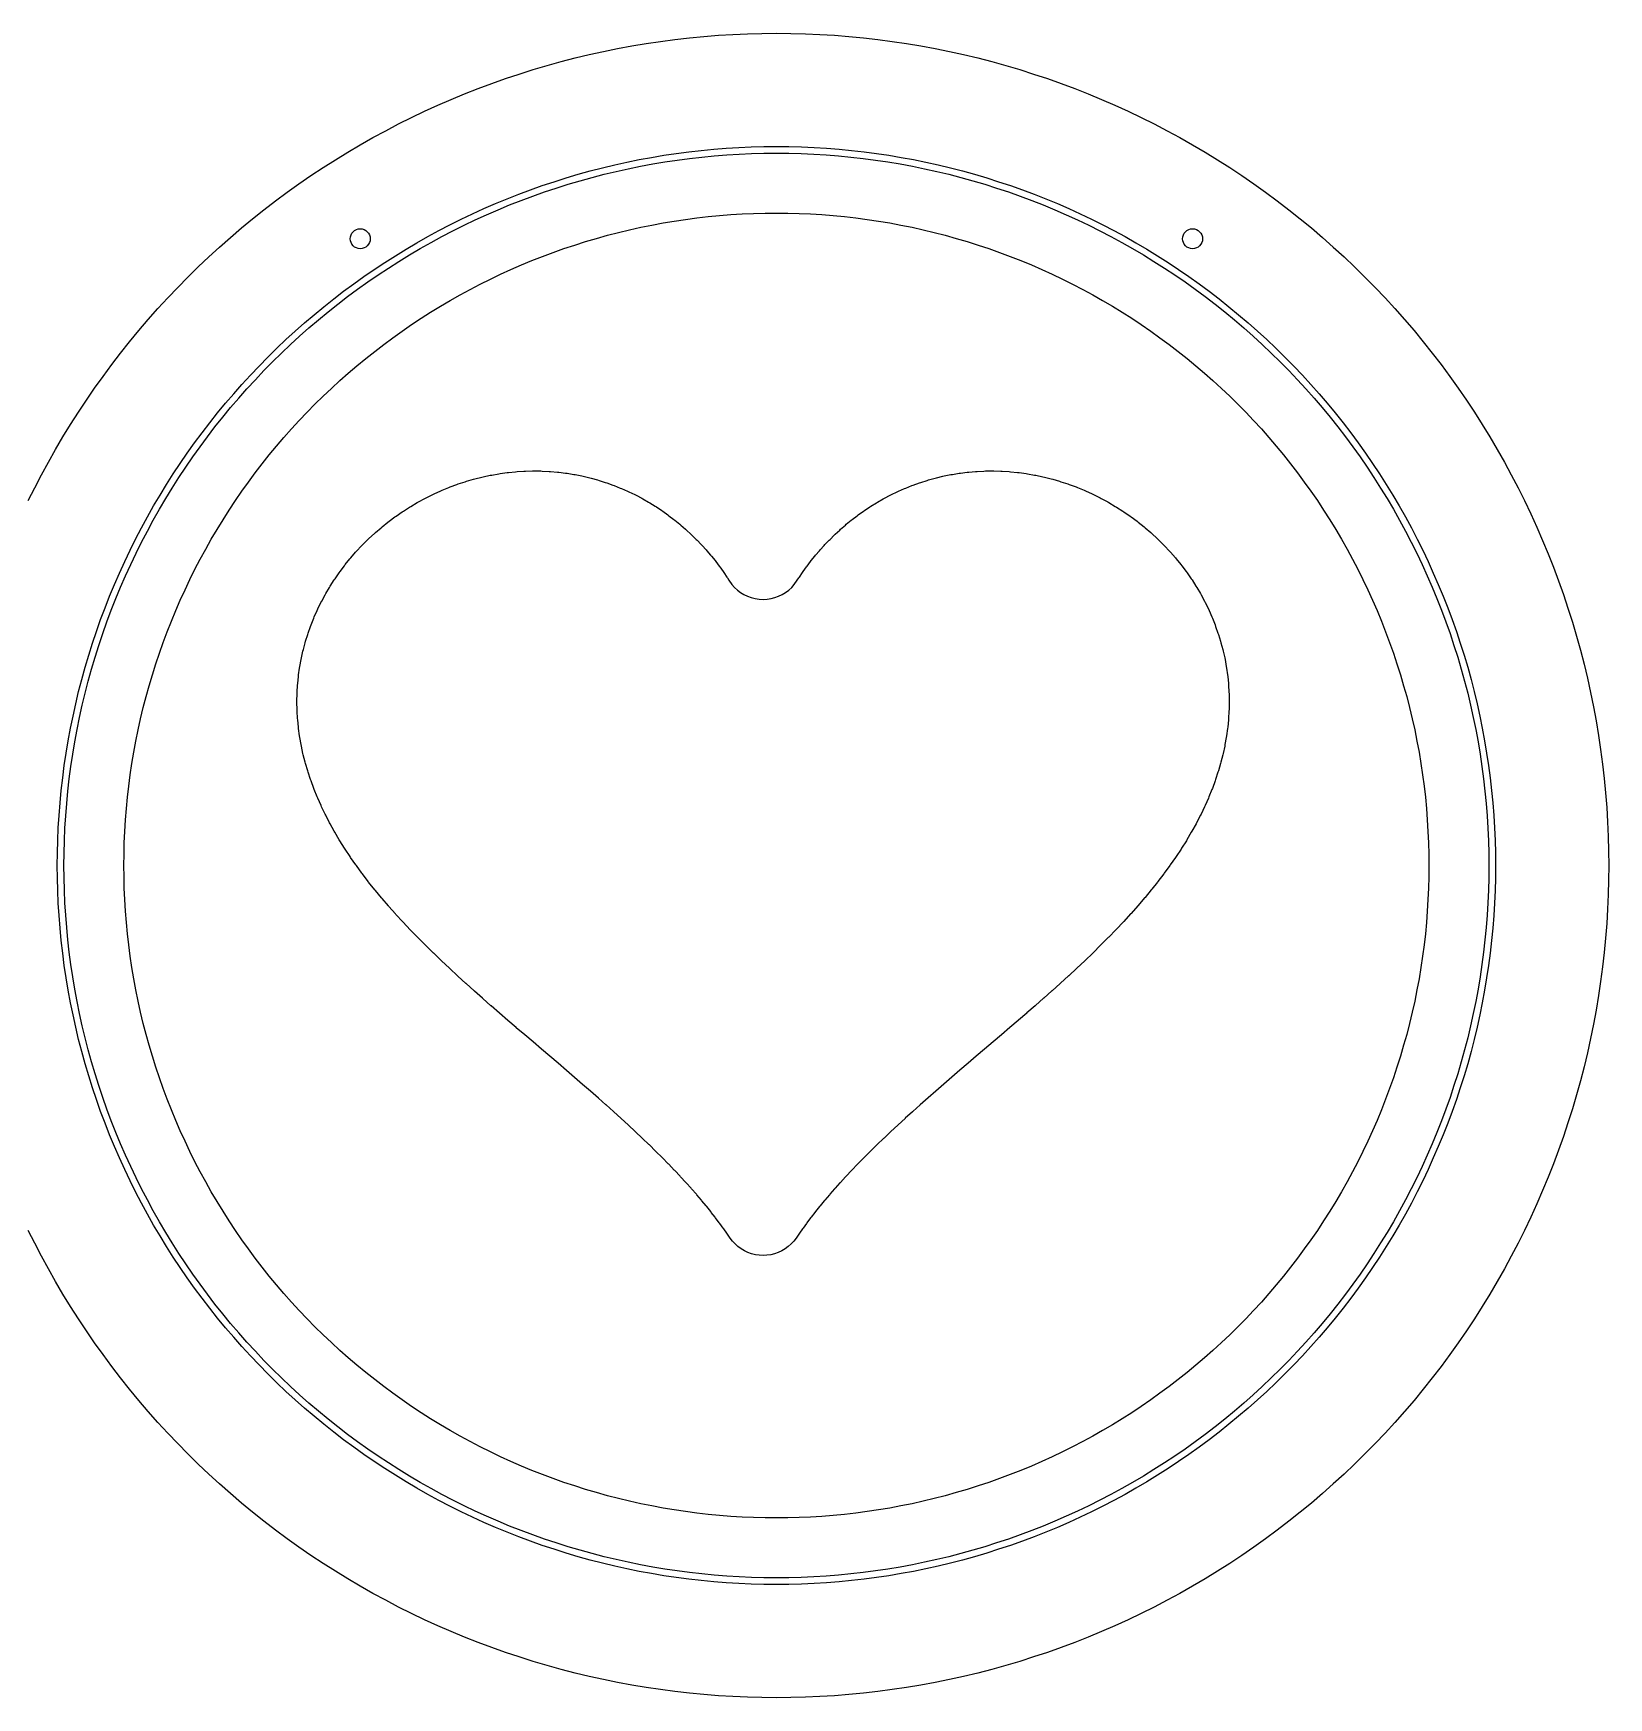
# Model space of a CAD drawing. Header units: metres. Extents: x 10 to 1210, y 10 to 2773.
# Drawn here: x 931.4 to 1168, y 2092 to 2342 of the extents above; entities that cross this region are included whole.
import ezdxf

# ---------------------------------------------------------------- set-up
doc = ezdxf.new("R2010")
doc.units = ezdxf.units.M
for name, color, linetype in [('ACIKLIK', 5, 'Continuous'), ('ASKI_DELIK', 6, 'Continuous'), ('CAM_SABLON', 4, 'Continuous'), ('DIS_KENAR_V91_Z3', 1, 'Continuous'), ('LAMBA_T4_Z4', 3, 'Continuous')]:
    doc.layers.add(name, color=color, linetype=linetype)

msp = doc.modelspace()

# ---------------------------------------------------------------- linework, layer by layer
at = {"layer": 'ACIKLIK'}
msp.add_lwpolyline([(1141, 2217), (1140.98, 2215.29), (1140.94, 2213.58), (1140.86, 2211.87), (1140.76, 2210.16), (1140.63, 2208.46), (1140.46, 2206.76), (1140.27, 2205.06), (1140.05, 2203.36), (1139.79, 2201.67), (1139.51, 2199.98), (1139.2, 2198.3), (1138.86, 2196.62), (1138.49, 2194.96), (1138.09, 2193.29), (1137.66, 2191.64), (1137.2, 2189.99), (1136.72, 2188.35), (1136.2, 2186.72), (1135.66, 2185.09), (1135.09, 2183.48), (1134.49, 2181.88), (1133.86, 2180.29), (1133.21, 2178.71), (1132.53, 2177.14), (1131.82, 2175.58), (1131.08, 2174.04), (1130.32, 2172.51), (1129.53, 2170.99), (1128.71, 2169.49), (1127.87, 2168), (1127, 2166.53), (1126.11, 2165.07), (1125.19, 2163.63), (1124.24, 2162.2), (1123.28, 2160.79), (1122.28, 2159.4), (1121.27, 2158.02), (1120.22, 2156.67), (1119.16, 2155.33), (1118.07, 2154.01), (1116.96, 2152.71), (1115.83, 2151.43), (1114.67, 2150.16), (1113.49, 2148.92), (1112.3, 2147.7), (1111.08, 2146.51), (1109.84, 2145.33), (1108.57, 2144.17), (1107.29, 2143.04), (1105.99, 2141.93), (1104.67, 2140.84), (1103.33, 2139.78), (1101.98, 2138.73), (1100.6, 2137.72), (1099.21, 2136.72), (1097.8, 2135.76), (1096.37, 2134.81), (1094.93, 2133.89), (1093.47, 2133), (1092, 2132.13), (1090.51, 2131.29), (1089.01, 2130.47), (1087.49, 2129.68), (1085.96, 2128.92), (1084.42, 2128.18), (1082.86, 2127.47), (1081.29, 2126.79), (1079.71, 2126.14), (1078.12, 2125.51), (1076.52, 2124.91), (1074.91, 2124.34), (1073.28, 2123.8), (1071.65, 2123.28), (1070.01, 2122.8), (1068.36, 2122.34), (1066.71, 2121.91), (1065.04, 2121.51), (1063.38, 2121.14), (1061.7, 2120.8), (1060.02, 2120.49), (1058.33, 2120.21), (1056.64, 2119.95), (1054.94, 2119.73), (1053.24, 2119.54), (1051.54, 2119.37), (1049.84, 2119.24), (1048.13, 2119.14), (1046.42, 2119.06), (1044.71, 2119.02), (1043, 2119), (1041.29, 2119.02), (1039.58, 2119.06), (1037.87, 2119.14), (1036.16, 2119.24), (1034.46, 2119.37), (1032.76, 2119.54), (1031.06, 2119.73), (1029.36, 2119.95), (1027.67, 2120.21), (1025.98, 2120.49), (1024.3, 2120.8), (1022.62, 2121.14), (1020.96, 2121.51), (1019.29, 2121.91), (1017.64, 2122.34), (1015.99, 2122.8), (1014.35, 2123.28), (1012.72, 2123.8), (1011.09, 2124.34), (1009.48, 2124.91), (1007.88, 2125.51), (1006.29, 2126.14), (1004.71, 2126.79), (1003.14, 2127.47), (1001.58, 2128.18), (1000.04, 2128.92), (998.51, 2129.68), (996.99, 2130.47), (995.49, 2131.29), (994, 2132.13), (992.53, 2133), (991.07, 2133.89), (989.63, 2134.81), (988.2, 2135.76), (986.79, 2136.72), (985.4, 2137.72), (984.02, 2138.73), (982.67, 2139.78), (981.33, 2140.84), (980.01, 2141.93), (978.71, 2143.04), (977.43, 2144.17), (976.16, 2145.33), (974.92, 2146.51), (973.7, 2147.7), (972.51, 2148.92), (971.33, 2150.16), (970.17, 2151.43), (969.04, 2152.71), (967.93, 2154.01), (966.84, 2155.33), (965.78, 2156.67), (964.73, 2158.02), (963.72, 2159.4), (962.72, 2160.79), (961.76, 2162.2), (960.81, 2163.63), (959.89, 2165.07), (959, 2166.53), (958.13, 2168), (957.29, 2169.49), (956.47, 2170.99), (955.68, 2172.51), (954.92, 2174.04), (954.18, 2175.58), (953.47, 2177.14), (952.79, 2178.71), (952.14, 2180.29), (951.51, 2181.88), (950.91, 2183.48), (950.34, 2185.09), (949.8, 2186.72), (949.28, 2188.35), (948.8, 2189.99), (948.34, 2191.64), (947.91, 2193.29), (947.51, 2194.96), (947.14, 2196.62), (946.8, 2198.3), (946.49, 2199.98), (946.21, 2201.67), (945.95, 2203.36), (945.73, 2205.06), (945.54, 2206.76), (945.37, 2208.46), (945.24, 2210.16), (945.14, 2211.87), (945.06, 2213.58), (945.02, 2215.29), (945, 2217), (945.02, 2218.71), (945.06, 2220.42), (945.14, 2222.13), (945.24, 2223.84), (945.37, 2225.54), (945.54, 2227.24), (945.73, 2228.94), (945.95, 2230.64), (946.21, 2232.33), (946.49, 2234.02), (946.8, 2235.7), (947.14, 2237.38), (947.51, 2239.04), (947.91, 2240.71), (948.34, 2242.36), (948.8, 2244.01), (949.28, 2245.65), (949.8, 2247.28), (950.34, 2248.91), (950.91, 2250.52), (951.51, 2252.12), (952.14, 2253.71), (952.79, 2255.29), (953.47, 2256.86), (954.18, 2258.42), (954.92, 2259.96), (955.68, 2261.49), (956.47, 2263.01), (957.29, 2264.51), (958.13, 2266), (959, 2267.47), (959.89, 2268.93), (960.81, 2270.37), (961.76, 2271.8), (962.72, 2273.21), (963.72, 2274.6), (964.73, 2275.98), (965.78, 2277.33), (966.84, 2278.67), (967.93, 2279.99), (969.04, 2281.29), (970.17, 2282.57), (971.33, 2283.84), (972.51, 2285.08), (973.7, 2286.3), (974.92, 2287.49), (976.16, 2288.67), (977.43, 2289.83), (978.71, 2290.96), (980.01, 2292.07), (981.33, 2293.16), (982.67, 2294.22), (984.02, 2295.27), (985.4, 2296.28), (986.79, 2297.28), (988.2, 2298.24), (989.63, 2299.19), (991.07, 2300.11), (992.53, 2301), (994, 2301.87), (995.49, 2302.71), (996.99, 2303.53), (998.51, 2304.32), (1000.04, 2305.08), (1001.58, 2305.82), (1003.14, 2306.53), (1004.71, 2307.21), (1006.29, 2307.86), (1007.88, 2308.49), (1009.48, 2309.09), (1011.09, 2309.66), (1012.72, 2310.2), (1014.35, 2310.72), (1015.99, 2311.2), (1017.64, 2311.66), (1019.29, 2312.09), (1020.96, 2312.49), (1022.62, 2312.86), (1024.3, 2313.2), (1025.98, 2313.51), (1027.67, 2313.79), (1029.36, 2314.05), (1031.06, 2314.27), (1032.76, 2314.46), (1034.46, 2314.63), (1036.16, 2314.76), (1037.87, 2314.86), (1039.58, 2314.94), (1041.29, 2314.98), (1043, 2315), (1044.71, 2314.98), (1046.42, 2314.94), (1048.13, 2314.86), (1049.84, 2314.76), (1051.54, 2314.63), (1053.24, 2314.46), (1054.94, 2314.27), (1056.64, 2314.05), (1058.33, 2313.79), (1060.02, 2313.51), (1061.7, 2313.2), (1063.38, 2312.86), (1065.04, 2312.49), (1066.71, 2312.09), (1068.36, 2311.66), (1070.01, 2311.2), (1071.65, 2310.72), (1073.28, 2310.2), (1074.91, 2309.66), (1076.52, 2309.09), (1078.12, 2308.49), (1079.71, 2307.86), (1081.29, 2307.21), (1082.86, 2306.53), (1084.42, 2305.82), (1085.96, 2305.08), (1087.49, 2304.32), (1089.01, 2303.53), (1090.51, 2302.71), (1092, 2301.87), (1093.47, 2301), (1094.93, 2300.11), (1096.37, 2299.19), (1097.8, 2298.24), (1099.21, 2297.28), (1100.6, 2296.28), (1101.98, 2295.27), (1103.33, 2294.22), (1104.67, 2293.16), (1105.99, 2292.07), (1107.29, 2290.96), (1108.57, 2289.83), (1109.84, 2288.67), (1111.08, 2287.49), (1112.3, 2286.3), (1113.49, 2285.08), (1114.67, 2283.84), (1115.83, 2282.57), (1116.96, 2281.29), (1118.07, 2279.99), (1119.16, 2278.67), (1120.22, 2277.33), (1121.27, 2275.98), (1122.28, 2274.6), (1123.28, 2273.21), (1124.24, 2271.8), (1125.19, 2270.37), (1126.11, 2268.93), (1127, 2267.47), (1127.87, 2266), (1128.71, 2264.51), (1129.53, 2263.01), (1130.32, 2261.49), (1131.08, 2259.96), (1131.82, 2258.42), (1132.53, 2256.86), (1133.21, 2255.29), (1133.86, 2253.71), (1134.49, 2252.12), (1135.09, 2250.52), (1135.66, 2248.91), (1136.2, 2247.28), (1136.72, 2245.65), (1137.2, 2244.01), (1137.66, 2242.36), (1138.09, 2240.71), (1138.49, 2239.04), (1138.86, 2237.38), (1139.2, 2235.7), (1139.51, 2234.02), (1139.79, 2232.33), (1140.05, 2230.64), (1140.27, 2228.94), (1140.46, 2227.24), (1140.63, 2225.54), (1140.76, 2223.84), (1140.86, 2222.13), (1140.94, 2220.42), (1140.98, 2218.71), (1141, 2217)], close=True, dxfattribs=at)
at = {"layer": 'ASKI_DELIK'}
for centre in [(980.5, 2311.14), (1105.5, 2311.14)]:
    msp.add_circle(centre, 1.5, dxfattribs=at)
at = {"layer": 'CAM_SABLON'}
msp.add_lwpolyline([(1150, 2217), (1149.98, 2215.13), (1149.93, 2213.27), (1149.85, 2211.4), (1149.74, 2209.54), (1149.59, 2207.67), (1149.41, 2205.82), (1149.2, 2203.96), (1148.96, 2202.11), (1148.68, 2200.26), (1148.37, 2198.42), (1148.03, 2196.58), (1147.66, 2194.75), (1147.26, 2192.93), (1146.82, 2191.11), (1146.35, 2189.31), (1145.85, 2187.51), (1145.32, 2185.72), (1144.76, 2183.94), (1144.17, 2182.16), (1143.55, 2180.4), (1142.89, 2178.65), (1142.21, 2176.92), (1141.49, 2175.19), (1140.75, 2173.48), (1139.97, 2171.78), (1139.17, 2170.09), (1138.34, 2168.42), (1137.47, 2166.77), (1136.58, 2165.13), (1135.66, 2163.5), (1134.72, 2161.89), (1133.74, 2160.3), (1132.74, 2158.72), (1131.71, 2157.17), (1130.65, 2155.63), (1129.56, 2154.11), (1128.45, 2152.61), (1127.32, 2151.12), (1126.15, 2149.66), (1124.97, 2148.22), (1123.75, 2146.8), (1122.52, 2145.4), (1121.25, 2144.03), (1119.97, 2142.67), (1118.66, 2141.34), (1117.33, 2140.03), (1115.97, 2138.75), (1114.6, 2137.48), (1113.2, 2136.25), (1111.78, 2135.03), (1110.34, 2133.85), (1108.88, 2132.68), (1107.39, 2131.55), (1105.89, 2130.44), (1104.37, 2129.35), (1102.83, 2128.29), (1101.28, 2127.26), (1099.7, 2126.26), (1098.11, 2125.28), (1096.5, 2124.34), (1094.87, 2123.42), (1093.23, 2122.53), (1091.58, 2121.66), (1089.91, 2120.83), (1088.22, 2120.03), (1086.52, 2119.25), (1084.81, 2118.51), (1083.08, 2117.79), (1081.35, 2117.11), (1079.6, 2116.45), (1077.84, 2115.83), (1076.06, 2115.24), (1074.28, 2114.68), (1072.49, 2114.15), (1070.69, 2113.65), (1068.89, 2113.18), (1067.07, 2112.74), (1065.25, 2112.34), (1063.42, 2111.97), (1061.58, 2111.63), (1059.74, 2111.32), (1057.89, 2111.04), (1056.04, 2110.8), (1054.18, 2110.59), (1052.33, 2110.41), (1050.46, 2110.26), (1048.6, 2110.15), (1046.73, 2110.07), (1044.87, 2110.02), (1043, 2110), (1041.13, 2110.02), (1039.27, 2110.07), (1037.4, 2110.15), (1035.54, 2110.26), (1033.67, 2110.41), (1031.82, 2110.59), (1029.96, 2110.8), (1028.11, 2111.04), (1026.26, 2111.32), (1024.42, 2111.63), (1022.58, 2111.97), (1020.75, 2112.34), (1018.93, 2112.74), (1017.11, 2113.18), (1015.31, 2113.65), (1013.51, 2114.15), (1011.72, 2114.68), (1009.94, 2115.24), (1008.16, 2115.83), (1006.4, 2116.45), (1004.65, 2117.11), (1002.92, 2117.79), (1001.19, 2118.51), (999.48, 2119.25), (997.78, 2120.03), (996.09, 2120.83), (994.42, 2121.66), (992.77, 2122.53), (991.13, 2123.42), (989.5, 2124.34), (987.89, 2125.28), (986.3, 2126.26), (984.72, 2127.26), (983.17, 2128.29), (981.63, 2129.35), (980.11, 2130.44), (978.61, 2131.55), (977.12, 2132.68), (975.66, 2133.85), (974.22, 2135.03), (972.8, 2136.25), (971.4, 2137.48), (970.03, 2138.75), (968.67, 2140.03), (967.34, 2141.34), (966.03, 2142.67), (964.75, 2144.03), (963.48, 2145.4), (962.25, 2146.8), (961.03, 2148.22), (959.85, 2149.66), (958.68, 2151.12), (957.55, 2152.61), (956.44, 2154.11), (955.35, 2155.63), (954.29, 2157.17), (953.26, 2158.72), (952.26, 2160.3), (951.28, 2161.89), (950.34, 2163.5), (949.42, 2165.13), (948.53, 2166.77), (947.66, 2168.42), (946.83, 2170.09), (946.03, 2171.78), (945.25, 2173.48), (944.51, 2175.19), (943.79, 2176.92), (943.11, 2178.65), (942.45, 2180.4), (941.83, 2182.16), (941.24, 2183.94), (940.68, 2185.72), (940.15, 2187.51), (939.65, 2189.31), (939.18, 2191.11), (938.74, 2192.93), (938.34, 2194.75), (937.97, 2196.58), (937.63, 2198.42), (937.32, 2200.26), (937.04, 2202.11), (936.8, 2203.96), (936.59, 2205.82), (936.41, 2207.67), (936.26, 2209.54), (936.15, 2211.4), (936.07, 2213.27), (936.02, 2215.13), (936, 2217), (936.02, 2218.87), (936.07, 2220.73), (936.15, 2222.6), (936.26, 2224.46), (936.41, 2226.33), (936.59, 2228.18), (936.8, 2230.04), (937.04, 2231.89), (937.32, 2233.74), (937.63, 2235.58), (937.97, 2237.42), (938.34, 2239.25), (938.74, 2241.07), (939.18, 2242.89), (939.65, 2244.69), (940.15, 2246.49), (940.68, 2248.28), (941.24, 2250.06), (941.83, 2251.84), (942.45, 2253.6), (943.11, 2255.35), (943.79, 2257.08), (944.51, 2258.81), (945.25, 2260.52), (946.03, 2262.22), (946.83, 2263.91), (947.66, 2265.58), (948.53, 2267.23), (949.42, 2268.87), (950.34, 2270.5), (951.28, 2272.11), (952.26, 2273.7), (953.26, 2275.28), (954.29, 2276.83), (955.35, 2278.37), (956.44, 2279.89), (957.55, 2281.39), (958.68, 2282.88), (959.85, 2284.34), (961.03, 2285.78), (962.25, 2287.2), (963.48, 2288.6), (964.75, 2289.97), (966.03, 2291.33), (967.34, 2292.66), (968.67, 2293.97), (970.03, 2295.25), (971.4, 2296.52), (972.8, 2297.75), (974.22, 2298.97), (975.66, 2300.15), (977.12, 2301.32), (978.61, 2302.45), (980.11, 2303.56), (981.63, 2304.65), (983.17, 2305.71), (984.72, 2306.74), (986.3, 2307.74), (987.89, 2308.72), (989.5, 2309.66), (991.13, 2310.58), (992.77, 2311.47), (994.42, 2312.34), (996.09, 2313.17), (997.78, 2313.97), (999.48, 2314.75), (1001.19, 2315.49), (1002.92, 2316.21), (1004.65, 2316.89), (1006.4, 2317.55), (1008.16, 2318.17), (1009.94, 2318.76), (1011.72, 2319.32), (1013.51, 2319.85), (1015.31, 2320.35), (1017.11, 2320.82), (1018.93, 2321.26), (1020.75, 2321.66), (1022.58, 2322.03), (1024.42, 2322.37), (1026.26, 2322.68), (1028.11, 2322.96), (1029.96, 2323.2), (1031.82, 2323.41), (1033.67, 2323.59), (1035.54, 2323.74), (1037.4, 2323.85), (1039.27, 2323.93), (1041.13, 2323.98), (1043, 2324), (1044.87, 2323.98), (1046.73, 2323.93), (1048.6, 2323.85), (1050.46, 2323.74), (1052.33, 2323.59), (1054.18, 2323.41), (1056.04, 2323.2), (1057.89, 2322.96), (1059.74, 2322.68), (1061.58, 2322.37), (1063.42, 2322.03), (1065.25, 2321.66), (1067.07, 2321.26), (1068.89, 2320.82), (1070.69, 2320.35), (1072.49, 2319.85), (1074.28, 2319.32), (1076.06, 2318.76), (1077.84, 2318.17), (1079.6, 2317.55), (1081.35, 2316.89), (1083.08, 2316.21), (1084.81, 2315.49), (1086.52, 2314.75), (1088.22, 2313.97), (1089.91, 2313.17), (1091.58, 2312.34), (1093.23, 2311.47), (1094.87, 2310.58), (1096.5, 2309.66), (1098.11, 2308.72), (1099.7, 2307.74), (1101.28, 2306.74), (1102.83, 2305.71), (1104.37, 2304.65), (1105.89, 2303.56), (1107.39, 2302.45), (1108.88, 2301.32), (1110.34, 2300.15), (1111.78, 2298.97), (1113.2, 2297.75), (1114.6, 2296.52), (1115.97, 2295.25), (1117.33, 2293.97), (1118.66, 2292.66), (1119.97, 2291.33), (1121.25, 2289.97), (1122.52, 2288.6), (1123.75, 2287.2), (1124.97, 2285.78), (1126.15, 2284.34), (1127.32, 2282.88), (1128.45, 2281.39), (1129.56, 2279.89), (1130.65, 2278.37), (1131.71, 2276.83), (1132.74, 2275.28), (1133.74, 2273.7), (1134.72, 2272.11), (1135.66, 2270.5), (1136.58, 2268.87), (1137.47, 2267.23), (1138.34, 2265.58), (1139.17, 2263.91), (1139.97, 2262.22), (1140.75, 2260.52), (1141.49, 2258.81), (1142.21, 2257.08), (1142.89, 2255.35), (1143.55, 2253.6), (1144.17, 2251.84), (1144.76, 2250.06), (1145.32, 2248.28), (1145.85, 2246.49), (1146.35, 2244.69), (1146.82, 2242.89), (1147.26, 2241.07), (1147.66, 2239.25), (1148.03, 2237.42), (1148.37, 2235.58), (1148.68, 2233.74), (1148.96, 2231.89), (1149.2, 2230.04), (1149.41, 2228.18), (1149.59, 2226.33), (1149.74, 2224.46), (1149.85, 2222.6), (1149.93, 2220.73), (1149.98, 2218.87), (1150, 2217)], close=True, dxfattribs=at)
at = {"layer": 'DIS_KENAR_V91_Z3'}
msp.add_lwpolyline([(930.65, 2271.8), (931.62, 2273.75), (932.63, 2275.68), (933.67, 2277.6), (934.75, 2279.5), (935.85, 2281.38), (936.99, 2283.24), (938.17, 2285.08), (939.37, 2286.9), (940.61, 2288.7), (941.87, 2290.47), (943.17, 2292.23), (944.5, 2293.96), (945.86, 2295.67), (947.24, 2297.35), (948.66, 2299.01), (950.11, 2300.64), (951.58, 2302.25), (953.08, 2303.83), (954.61, 2305.39), (956.17, 2306.92), (957.75, 2308.42), (959.36, 2309.89), (960.99, 2311.34), (962.65, 2312.76), (964.33, 2314.14), (966.04, 2315.5), (967.77, 2316.83), (969.53, 2318.13), (971.3, 2319.39), (973.1, 2320.63), (974.92, 2321.83), (976.76, 2323.01), (978.62, 2324.15), (980.5, 2325.25), (982.4, 2326.33), (984.32, 2327.37), (986.25, 2328.38), (988.2, 2329.35), (990.17, 2330.29), (992.16, 2331.19), (994.16, 2332.06), (996.17, 2332.9), (998.2, 2333.7), (1000.25, 2334.46), (1002.3, 2335.19), (1004.37, 2335.88), (1006.45, 2336.54), (1008.55, 2337.16), (1010.65, 2337.74), (1012.76, 2338.29), (1014.88, 2338.8), (1017.01, 2339.27), (1019.15, 2339.7), (1021.29, 2340.1), (1023.45, 2340.46), (1025.6, 2340.78), (1027.77, 2341.07), (1029.93, 2341.32), (1032.11, 2341.52), (1034.28, 2341.7), (1036.46, 2341.83), (1038.64, 2341.92), (1040.82, 2341.98), (1043, 2342), (1045.18, 2341.98), (1047.36, 2341.92), (1049.54, 2341.83), (1051.72, 2341.7), (1053.89, 2341.52), (1056.07, 2341.32), (1058.23, 2341.07), (1060.4, 2340.78), (1062.55, 2340.46), (1064.71, 2340.1), (1066.85, 2339.7), (1068.99, 2339.27), (1071.12, 2338.8), (1073.24, 2338.29), (1075.35, 2337.74), (1077.45, 2337.16), (1079.55, 2336.54), (1081.63, 2335.88), (1083.7, 2335.19), (1085.75, 2334.46), (1087.8, 2333.7), (1089.83, 2332.9), (1091.84, 2332.06), (1093.84, 2331.19), (1095.83, 2330.29), (1097.8, 2329.35), (1099.75, 2328.38), (1101.68, 2327.37), (1103.6, 2326.33), (1105.5, 2325.25), (1107.38, 2324.15), (1109.24, 2323.01), (1111.08, 2321.83), (1112.9, 2320.63), (1114.7, 2319.39), (1116.47, 2318.13), (1118.23, 2316.83), (1119.96, 2315.5), (1121.67, 2314.14), (1123.35, 2312.76), (1125.01, 2311.34), (1126.64, 2309.89), (1128.25, 2308.42), (1129.83, 2306.92), (1131.39, 2305.39), (1132.92, 2303.83), (1134.42, 2302.25), (1135.89, 2300.64), (1137.34, 2299.01), (1138.76, 2297.35), (1140.14, 2295.67), (1141.5, 2293.96), (1142.83, 2292.23), (1144.13, 2290.47), (1145.39, 2288.7), (1146.63, 2286.9), (1147.83, 2285.08), (1149.01, 2283.24), (1150.15, 2281.38), (1151.25, 2279.5), (1152.33, 2277.6), (1153.37, 2275.68), (1154.38, 2273.75), (1155.35, 2271.8), (1156.29, 2269.83), (1157.19, 2267.84), (1158.06, 2265.84), (1158.9, 2263.83), (1159.7, 2261.8), (1160.46, 2259.75), (1161.19, 2257.7), (1161.88, 2255.63), (1162.54, 2253.55), (1163.16, 2251.45), (1163.74, 2249.35), (1164.29, 2247.24), (1164.8, 2245.12), (1165.27, 2242.99), (1165.7, 2240.85), (1166.1, 2238.71), (1166.46, 2236.55), (1166.78, 2234.4), (1167.07, 2232.23), (1167.32, 2230.07), (1167.52, 2227.89), (1167.7, 2225.72), (1167.83, 2223.54), (1167.92, 2221.36), (1167.98, 2219.18), (1168, 2217), (1168, 2217), (1167.98, 2214.82), (1167.92, 2212.64), (1167.83, 2210.46), (1167.7, 2208.28), (1167.52, 2206.11), (1167.32, 2203.93), (1167.07, 2201.77), (1166.78, 2199.6), (1166.46, 2197.45), (1166.1, 2195.29), (1165.7, 2193.15), (1165.27, 2191.01), (1164.8, 2188.88), (1164.29, 2186.76), (1163.74, 2184.65), (1163.16, 2182.55), (1162.54, 2180.45), (1161.88, 2178.37), (1161.19, 2176.3), (1160.46, 2174.25), (1159.7, 2172.2), (1158.9, 2170.17), (1158.06, 2168.16), (1157.19, 2166.16), (1156.29, 2164.17), (1155.35, 2162.2), (1154.38, 2160.25), (1153.37, 2158.32), (1152.33, 2156.4), (1151.25, 2154.5), (1150.15, 2152.62), (1149.01, 2150.76), (1147.83, 2148.92), (1146.63, 2147.1), (1145.39, 2145.3), (1144.13, 2143.53), (1142.83, 2141.77), (1141.5, 2140.04), (1140.14, 2138.33), (1138.76, 2136.65), (1137.34, 2134.99), (1135.89, 2133.36), (1134.42, 2131.75), (1132.92, 2130.17), (1131.39, 2128.61), (1129.83, 2127.08), (1128.25, 2125.58), (1126.64, 2124.11), (1125.01, 2122.66), (1123.35, 2121.24), (1121.67, 2119.86), (1119.96, 2118.5), (1118.23, 2117.17), (1116.47, 2115.87), (1114.7, 2114.61), (1112.9, 2113.37), (1111.08, 2112.17), (1109.24, 2110.99), (1107.38, 2109.85), (1105.5, 2108.75), (1103.6, 2107.67), (1101.68, 2106.63), (1099.75, 2105.62), (1097.8, 2104.65), (1095.83, 2103.71), (1093.84, 2102.81), (1091.84, 2101.94), (1089.83, 2101.1), (1087.8, 2100.3), (1085.75, 2099.54), (1083.7, 2098.81), (1081.63, 2098.12), (1079.55, 2097.46), (1077.45, 2096.84), (1075.35, 2096.26), (1073.24, 2095.71), (1071.12, 2095.2), (1068.99, 2094.73), (1066.85, 2094.3), (1064.71, 2093.9), (1062.55, 2093.54), (1060.4, 2093.22), (1058.23, 2092.93), (1056.07, 2092.68), (1053.89, 2092.48), (1051.72, 2092.3), (1049.54, 2092.17), (1047.36, 2092.08), (1045.18, 2092.02), (1043, 2092), (1040.82, 2092.02), (1038.64, 2092.08), (1036.46, 2092.17), (1034.28, 2092.3), (1032.11, 2092.48), (1029.93, 2092.68), (1027.77, 2092.93), (1025.6, 2093.22), (1023.45, 2093.54), (1021.29, 2093.9), (1019.15, 2094.3), (1017.01, 2094.73), (1014.88, 2095.2), (1012.76, 2095.71), (1010.65, 2096.26), (1008.55, 2096.84), (1006.45, 2097.46), (1004.37, 2098.12), (1002.3, 2098.81), (1000.25, 2099.54), (998.2, 2100.3), (996.17, 2101.1), (994.16, 2101.94), (992.16, 2102.81), (990.17, 2103.71), (988.2, 2104.65), (986.25, 2105.62), (984.32, 2106.63), (982.4, 2107.67), (980.5, 2108.75), (978.62, 2109.85), (976.76, 2110.99), (974.92, 2112.17), (973.1, 2113.37), (971.3, 2114.61), (969.53, 2115.87), (967.77, 2117.17), (966.04, 2118.5), (964.33, 2119.86), (962.65, 2121.24), (960.99, 2122.66), (959.36, 2124.11), (957.75, 2125.58), (956.17, 2127.08), (954.61, 2128.61), (953.08, 2130.17), (951.58, 2131.75), (950.11, 2133.36), (948.66, 2134.99), (947.24, 2136.65), (945.86, 2138.33), (944.5, 2140.04), (943.17, 2141.77), (941.87, 2143.53), (940.61, 2145.3), (939.37, 2147.1), (938.17, 2148.92), (936.99, 2150.76), (935.85, 2152.62), (934.75, 2154.5), (933.67, 2156.4), (932.63, 2158.32), (931.62, 2160.25), (930.65, 2162.2)], dxfattribs=at)
msp.add_lwpolyline([(981.76, 2214.52), (981.68, 2214.62), (980.82, 2215.75), (980.75, 2215.85), (979.92, 2216.98), (979.84, 2217.09), (979.05, 2218.22), (978.97, 2218.34), (978.22, 2219.47), (978.14, 2219.6), (977.43, 2220.73), (977.35, 2220.86), (976.69, 2221.99), (976.6, 2222.14), (975.98, 2223.27), (975.9, 2223.42), (975.31, 2224.54), (975.23, 2224.7), (974.69, 2225.83), (974.62, 2225.99), (974.12, 2227.12), (974.04, 2227.29), (973.59, 2228.41), (973.52, 2228.59), (973.11, 2229.71), (973.04, 2229.9), (972.68, 2231.01), (972.61, 2231.21), (972.29, 2232.32), (972.23, 2232.52), (971.95, 2233.63), (971.9, 2233.84), (971.67, 2234.94), (971.63, 2235.16), (971.43, 2236.25), (971.4, 2236.47), (971.25, 2237.56), (971.22, 2237.79), (971.12, 2238.87), (971.1, 2239.1), (971.03, 2240.18), (971.02, 2240.42), (971, 2241.49), (971, 2241.72), (971.02, 2242.79), (971.03, 2243.03), (971.1, 2244.09), (971.12, 2244.33), (971.22, 2245.38), (971.25, 2245.62), (971.4, 2246.66), (971.44, 2246.9), (971.62, 2247.94), (971.67, 2248.17), (971.9, 2249.2), (971.96, 2249.43), (972.23, 2250.46), (972.3, 2250.68), (972.61, 2251.7), (972.68, 2251.92), (973.04, 2252.92), (973.12, 2253.14), (973.51, 2254.13), (973.6, 2254.35), (974.03, 2255.32), (974.13, 2255.53), (974.6, 2256.5), (974.71, 2256.7), (975.22, 2257.65), (975.33, 2257.85), (975.88, 2258.78), (976, 2258.97), (976.58, 2259.89), (976.71, 2260.08), (977.33, 2260.97), (977.46, 2261.15), (978.12, 2262.03), (978.25, 2262.2), (978.94, 2263.06), (979.08, 2263.23), (979.81, 2264.06), (979.95, 2264.22), (980.71, 2265.03), (980.86, 2265.18), (981.65, 2265.96), (981.8, 2266.11), (982.62, 2266.87), (982.78, 2267.01), (983.62, 2267.73), (983.78, 2267.87), (984.65, 2268.57), (984.82, 2268.7), (985.71, 2269.36), (985.89, 2269.48), (986.8, 2270.12), (986.98, 2270.23), (987.92, 2270.83), (988.1, 2270.94), (989.05, 2271.51), (989.24, 2271.61), (990.21, 2272.14), (990.4, 2272.24), (991.39, 2272.73), (991.58, 2272.82), (992.58, 2273.28), (992.78, 2273.36), (993.8, 2273.78), (994, 2273.86), (995.02, 2274.24), (995.22, 2274.31), (996.26, 2274.65), (996.46, 2274.72), (997.5, 2275.02), (997.72, 2275.08), (998.76, 2275.34), (998.97, 2275.39), (1000.02, 2275.61), (1000.24, 2275.65), (1001.29, 2275.84), (1001.5, 2275.87), (1002.56, 2276.01), (1002.78, 2276.04), (1003.82, 2276.15), (1004.05, 2276.16), (1005.09, 2276.23), (1005.31, 2276.24), (1006.36, 2276.27), (1006.58, 2276.27), (1007.61, 2276.26), (1007.84, 2276.25), (1008.87, 2276.2), (1009.09, 2276.18), (1010.11, 2276.1), (1010.33, 2276.07), (1011.35, 2275.95), (1011.57, 2275.92), (1012.57, 2275.75), (1012.79, 2275.71), (1013.78, 2275.52), (1013.99, 2275.47), (1014.97, 2275.24), (1015.18, 2275.18), (1016.15, 2274.91), (1016.36, 2274.85), (1017.3, 2274.55), (1017.51, 2274.48), (1018.44, 2274.15), (1018.65, 2274.07), (1019.56, 2273.7), (1019.76, 2273.62), (1020.66, 2273.23), (1020.85, 2273.14), (1021.73, 2272.71), (1021.92, 2272.62), (1022.78, 2272.16), (1022.96, 2272.06), (1023.8, 2271.58), (1023.98, 2271.48), (1024.8, 2270.97), (1024.97, 2270.86), (1025.77, 2270.33), (1025.93, 2270.21), (1026.71, 2269.66), (1026.86, 2269.54), (1027.62, 2268.97), (1027.77, 2268.85), (1028.5, 2268.25), (1028.64, 2268.13), (1029.35, 2267.51), (1029.48, 2267.39), (1030.16, 2266.76), (1030.3, 2266.63), (1030.95, 2265.99), (1031.08, 2265.86), (1031.71, 2265.2), (1031.83, 2265.08), (1032.43, 2264.41), (1032.54, 2264.28), (1033.12, 2263.6), (1033.23, 2263.47), (1033.78, 2262.79), (1033.88, 2262.66), (1034.4, 2261.97), (1034.5, 2261.84), (1034.99, 2261.15), (1035.08, 2261.02), (1035.55, 2260.33), (1035.64, 2260.2), (1035.87, 2259.84), (1036.31, 2259.23), (1036.7, 2258.78), (1037.14, 2258.37), (1037.62, 2258.01), (1038.13, 2257.7), (1038.67, 2257.44), (1039.23, 2257.23), (1039.81, 2257.09), (1040.4, 2257), (1041, 2256.97), (1041.6, 2257), (1042.19, 2257.09), (1042.77, 2257.23), (1043.33, 2257.44), (1043.87, 2257.7), (1044.38, 2258.01), (1044.86, 2258.37), (1045.3, 2258.78), (1045.69, 2259.23), (1046.13, 2259.84), (1046.36, 2260.2), (1046.45, 2260.33), (1046.92, 2261.02), (1047.01, 2261.15), (1047.5, 2261.84), (1047.6, 2261.97), (1048.12, 2262.66), (1048.22, 2262.79), (1048.77, 2263.47), (1048.88, 2263.6), (1049.46, 2264.28), (1049.57, 2264.41), (1050.17, 2265.08), (1050.29, 2265.2), (1050.92, 2265.86), (1051.05, 2265.99), (1051.7, 2266.63), (1051.84, 2266.76), (1052.52, 2267.39), (1052.65, 2267.51), (1053.36, 2268.13), (1053.5, 2268.25), (1054.23, 2268.85), (1054.38, 2268.97), (1055.14, 2269.54), (1055.29, 2269.66), (1056.07, 2270.21), (1056.23, 2270.33), (1057.03, 2270.86), (1057.2, 2270.97), (1058.02, 2271.48), (1058.2, 2271.58), (1059.04, 2272.06), (1059.22, 2272.16), (1060.08, 2272.62), (1060.27, 2272.71), (1061.15, 2273.14), (1061.34, 2273.23), (1062.24, 2273.62), (1062.44, 2273.7), (1063.35, 2274.07), (1063.56, 2274.15), (1064.49, 2274.48), (1064.7, 2274.55), (1065.64, 2274.85), (1065.85, 2274.91), (1066.82, 2275.18), (1067.03, 2275.24), (1068.01, 2275.47), (1068.22, 2275.52), (1069.21, 2275.71), (1069.43, 2275.75), (1070.43, 2275.92), (1070.65, 2275.95), (1071.67, 2276.07), (1071.89, 2276.1), (1072.91, 2276.18), (1073.13, 2276.2), (1074.16, 2276.25), (1074.39, 2276.26), (1075.42, 2276.27), (1075.64, 2276.27), (1076.69, 2276.24), (1076.91, 2276.23), (1077.95, 2276.16), (1078.18, 2276.15), (1079.23, 2276.04), (1079.44, 2276.01), (1080.5, 2275.87), (1080.71, 2275.84), (1081.76, 2275.65), (1081.98, 2275.61), (1083.03, 2275.39), (1083.24, 2275.34), (1084.28, 2275.08), (1084.5, 2275.02), (1085.54, 2274.72), (1085.74, 2274.65), (1086.78, 2274.31), (1086.98, 2274.24), (1088, 2273.86), (1088.2, 2273.78), (1089.22, 2273.36), (1089.42, 2273.28), (1090.42, 2272.82), (1090.61, 2272.73), (1091.6, 2272.24), (1091.79, 2272.14), (1092.76, 2271.61), (1092.95, 2271.51), (1093.9, 2270.94), (1094.08, 2270.83), (1095.02, 2270.23), (1095.2, 2270.12), (1096.11, 2269.48), (1096.29, 2269.36), (1097.18, 2268.7), (1097.35, 2268.57), (1098.22, 2267.87), (1098.38, 2267.73), (1099.22, 2267.01), (1099.38, 2266.87), (1100.2, 2266.11), (1100.35, 2265.96), (1101.14, 2265.18), (1101.29, 2265.03), (1102.05, 2264.22), (1102.19, 2264.06), (1102.92, 2263.23), (1103.06, 2263.06), (1103.75, 2262.2), (1103.88, 2262.03), (1104.54, 2261.15), (1104.67, 2260.97), (1105.29, 2260.08), (1105.42, 2259.89), (1106, 2258.97), (1106.12, 2258.78), (1106.67, 2257.85), (1106.78, 2257.65), (1107.29, 2256.7), (1107.4, 2256.5), (1107.87, 2255.53), (1107.97, 2255.32), (1108.4, 2254.35), (1108.49, 2254.13), (1108.88, 2253.14), (1108.96, 2252.92), (1109.32, 2251.92), (1109.39, 2251.7), (1109.7, 2250.68), (1109.77, 2250.46), (1110.04, 2249.43), (1110.1, 2249.2), (1110.33, 2248.17), (1110.38, 2247.94), (1110.56, 2246.9), (1110.6, 2246.66), (1110.75, 2245.62), (1110.78, 2245.38), (1110.88, 2244.33), (1110.9, 2244.09), (1110.97, 2243.03), (1110.98, 2242.79), (1111, 2241.72), (1111, 2241.49), (1110.98, 2240.42), (1110.97, 2240.18), (1110.9, 2239.1), (1110.88, 2238.87), (1110.78, 2237.79), (1110.75, 2237.56), (1110.6, 2236.47), (1110.57, 2236.25), (1110.37, 2235.16), (1110.33, 2234.94), (1110.1, 2233.84), (1110.05, 2233.63), (1109.77, 2232.52), (1109.71, 2232.32), (1109.39, 2231.21), (1109.32, 2231.01), (1108.96, 2229.9), (1108.89, 2229.71), (1108.48, 2228.59), (1108.41, 2228.41), (1107.96, 2227.29), (1107.88, 2227.12), (1107.38, 2225.99), (1107.31, 2225.83), (1106.77, 2224.7), (1106.69, 2224.54), (1106.1, 2223.42), (1106.02, 2223.27), (1105.4, 2222.14), (1105.31, 2221.99), (1104.65, 2220.86), (1104.57, 2220.73), (1103.86, 2219.6), (1103.78, 2219.47), (1103.03, 2218.34), (1102.95, 2218.22), (1102.16, 2217.09), (1102.08, 2216.98), (1101.25, 2215.85), (1101.18, 2215.75), (1100.31, 2214.61), (1100.24, 2214.52), (1099.37, 2213.43), (1099.3, 2213.34), (1098.37, 2212.21), (1098.3, 2212.13), (1097.33, 2211), (1097.26, 2210.92), (1096.26, 2209.79), (1096.2, 2209.72), (1095.17, 2208.6), (1095.11, 2208.53), (1094.05, 2207.41), (1093.99, 2207.35), (1092.91, 2206.23), (1092.85, 2206.18), (1091.74, 2205.06), (1091.69, 2205.01), (1090.56, 2203.9), (1090.51, 2203.85), (1089.36, 2202.74), (1089.32, 2202.7), (1088.14, 2201.59), (1088.1, 2201.56), (1086.91, 2200.45), (1086.88, 2200.42), (1085.67, 2199.32), (1085.64, 2199.29), (1084.42, 2198.19), (1084.39, 2198.17), (1083.16, 2197.07), (1083.13, 2197.05), (1081.89, 2195.96), (1081.87, 2195.94), (1080.62, 2194.85), (1080.6, 2194.84), (1079.35, 2193.75), (1079.33, 2193.74), (1078.08, 2192.66), (1078.07, 2192.65), (1076.8, 2191.57), (1076.8, 2191.57), (1075.54, 2190.49), (1074.27, 2189.42), (1073.02, 2188.35), (1071.78, 2187.3), (1070.55, 2186.24), (1069.34, 2185.2), (1068.13, 2184.16), (1066.94, 2183.12), (1065.77, 2182.1), (1064.61, 2181.07), (1064.57, 2181.04), (1063.47, 2180.05), (1063.43, 2180.02), (1062.36, 2179.04), (1062.32, 2179), (1061.27, 2178.04), (1061.22, 2178), (1060.2, 2177.05), (1060.15, 2177), (1059.16, 2176.06), (1059.1, 2176.01), (1058.14, 2175.08), (1058.08, 2175.03), (1057.15, 2174.11), (1057.09, 2174.05), (1056.18, 2173.15), (1056.12, 2173.09), (1055.25, 2172.2), (1055.18, 2172.13), (1054.34, 2171.26), (1054.27, 2171.19), (1053.47, 2170.33), (1053.4, 2170.25), (1052.62, 2169.41), (1052.55, 2169.33), (1051.81, 2168.51), (1051.73, 2168.42), (1051.02, 2167.61), (1050.95, 2167.52), (1050.27, 2166.73), (1050.19, 2166.63), (1049.55, 2165.86), (1049.47, 2165.76), (1048.87, 2165.01), (1048.79, 2164.9), (1048.21, 2164.17), (1048.13, 2164.06), (1047.59, 2163.35), (1047.51, 2163.24), (1047, 2162.54), (1046.92, 2162.43), (1046.45, 2161.76), (1046.36, 2161.63), (1045.96, 2161.04), (1045.61, 2160.58), (1045.21, 2160.15), (1044.78, 2159.76), (1044.31, 2159.41), (1043.81, 2159.12), (1043.28, 2158.87), (1042.73, 2158.67), (1042.16, 2158.53), (1041.58, 2158.45), (1041, 2158.42), (1040.42, 2158.45), (1039.84, 2158.53), (1039.27, 2158.67), (1038.72, 2158.87), (1038.19, 2159.12), (1037.69, 2159.41), (1037.22, 2159.76), (1036.79, 2160.15), (1036.39, 2160.58), (1036.04, 2161.04), (1035.64, 2161.63), (1035.55, 2161.76), (1035.08, 2162.43), (1035, 2162.54), (1034.49, 2163.24), (1034.41, 2163.35), (1033.87, 2164.06), (1033.79, 2164.17), (1033.21, 2164.9), (1033.13, 2165.01), (1032.53, 2165.76), (1032.45, 2165.86), (1031.81, 2166.63), (1031.73, 2166.73), (1031.05, 2167.52), (1030.98, 2167.61), (1030.27, 2168.42), (1030.19, 2168.51), (1029.45, 2169.33), (1029.38, 2169.41), (1028.6, 2170.25), (1028.53, 2170.33), (1027.73, 2171.19), (1027.66, 2171.26), (1026.82, 2172.13), (1026.75, 2172.2), (1025.88, 2173.09), (1025.82, 2173.15), (1024.91, 2174.05), (1024.85, 2174.11), (1023.92, 2175.03), (1023.86, 2175.08), (1022.9, 2176.01), (1022.84, 2176.06), (1021.85, 2177), (1021.8, 2177.05), (1020.78, 2178), (1020.73, 2178.04), (1019.68, 2179), (1019.64, 2179.04), (1018.57, 2180.02), (1018.53, 2180.05), (1017.43, 2181.04), (1017.39, 2181.07), (1016.27, 2182.06), (1015.09, 2183.09), (1013.9, 2184.13), (1012.69, 2185.18), (1011.47, 2186.23), (1010.23, 2187.29), (1008.98, 2188.35), (1007.73, 2189.42), (1006.47, 2190.49), (1005.21, 2191.56), (1005.2, 2191.57), (1003.94, 2192.64), (1003.93, 2192.65), (1002.68, 2193.73), (1002.66, 2193.74), (1001.41, 2194.83), (1001.4, 2194.84), (1000.15, 2195.93), (1000.13, 2195.94), (998.89, 2197.03), (998.87, 2197.05), (997.64, 2198.14), (997.61, 2198.17), (996.39, 2199.26), (996.36, 2199.29), (995.16, 2200.39), (995.12, 2200.42), (993.93, 2201.52), (993.89, 2201.56), (992.72, 2202.66), (992.68, 2202.7), (991.53, 2203.81), (991.48, 2203.85), (990.35, 2204.96), (990.3, 2205.01), (989.2, 2206.13), (989.14, 2206.18), (988.06, 2207.29), (988, 2207.35), (986.95, 2208.47), (986.89, 2208.54), (985.86, 2209.66), (985.8, 2209.73), (984.8, 2210.85), (984.73, 2210.93), (983.77, 2212.05), (983.7, 2212.13), (982.77, 2213.26), (982.69, 2213.35), (981.76, 2214.52)], close=True, dxfattribs=at)
at = {"layer": 'LAMBA_T4_Z4'}
msp.add_lwpolyline([(1151, 2217), (1150.98, 2215.12), (1150.93, 2213.23), (1150.85, 2211.35), (1150.74, 2209.47), (1150.59, 2207.59), (1150.41, 2205.71), (1150.19, 2203.84), (1149.95, 2201.97), (1149.67, 2200.11), (1149.36, 2198.25), (1149.02, 2196.39), (1148.64, 2194.55), (1148.23, 2192.71), (1147.79, 2190.87), (1147.32, 2189.05), (1146.82, 2187.23), (1146.28, 2185.42), (1145.71, 2183.63), (1145.12, 2181.84), (1144.49, 2180.06), (1143.83, 2178.3), (1143.14, 2176.54), (1142.41, 2174.8), (1141.66, 2173.07), (1140.88, 2171.36), (1140.07, 2169.66), (1139.23, 2167.97), (1138.36, 2166.3), (1137.46, 2164.64), (1136.53, 2163), (1135.57, 2161.38), (1134.59, 2159.77), (1133.58, 2158.18), (1132.54, 2156.61), (1131.47, 2155.05), (1130.37, 2153.52), (1129.25, 2152), (1128.1, 2150.51), (1126.93, 2149.03), (1125.73, 2147.58), (1124.51, 2146.15), (1123.26, 2144.73), (1121.99, 2143.34), (1120.69, 2141.98), (1119.37, 2140.63), (1118.02, 2139.31), (1116.66, 2138.01), (1115.27, 2136.74), (1113.85, 2135.49), (1112.42, 2134.27), (1110.97, 2133.07), (1109.49, 2131.9), (1108, 2130.75), (1106.48, 2129.63), (1104.95, 2128.53), (1103.39, 2127.46), (1101.82, 2126.42), (1100.23, 2125.41), (1098.62, 2124.43), (1097, 2123.47), (1095.36, 2122.54), (1093.7, 2121.64), (1092.03, 2120.77), (1090.34, 2119.93), (1088.64, 2119.12), (1086.93, 2118.34), (1085.2, 2117.59), (1083.46, 2116.86), (1081.7, 2116.17), (1079.94, 2115.51), (1078.16, 2114.88), (1076.37, 2114.29), (1074.58, 2113.72), (1072.77, 2113.18), (1070.95, 2112.68), (1069.13, 2112.21), (1067.29, 2111.77), (1065.45, 2111.36), (1063.61, 2110.98), (1061.75, 2110.64), (1059.89, 2110.33), (1058.03, 2110.05), (1056.16, 2109.81), (1054.29, 2109.59), (1052.41, 2109.41), (1050.53, 2109.26), (1048.65, 2109.15), (1046.77, 2109.07), (1044.88, 2109.02), (1043, 2109), (1041.12, 2109.02), (1039.23, 2109.07), (1037.35, 2109.15), (1035.47, 2109.26), (1033.59, 2109.41), (1031.71, 2109.59), (1029.84, 2109.81), (1027.97, 2110.05), (1026.11, 2110.33), (1024.25, 2110.64), (1022.39, 2110.98), (1020.55, 2111.36), (1018.71, 2111.77), (1016.87, 2112.21), (1015.05, 2112.68), (1013.23, 2113.18), (1011.42, 2113.72), (1009.63, 2114.29), (1007.84, 2114.88), (1006.06, 2115.51), (1004.3, 2116.17), (1002.54, 2116.86), (1000.8, 2117.59), (999.07, 2118.34), (997.36, 2119.12), (995.66, 2119.93), (993.97, 2120.77), (992.3, 2121.64), (990.64, 2122.54), (989, 2123.47), (987.38, 2124.43), (985.77, 2125.41), (984.18, 2126.42), (982.61, 2127.46), (981.05, 2128.53), (979.52, 2129.63), (978, 2130.75), (976.51, 2131.9), (975.03, 2133.07), (973.58, 2134.27), (972.15, 2135.49), (970.73, 2136.74), (969.34, 2138.01), (967.98, 2139.31), (966.63, 2140.63), (965.31, 2141.98), (964.01, 2143.34), (962.74, 2144.73), (961.49, 2146.15), (960.27, 2147.58), (959.07, 2149.03), (957.9, 2150.51), (956.75, 2152), (955.63, 2153.52), (954.53, 2155.05), (953.46, 2156.61), (952.42, 2158.18), (951.41, 2159.77), (950.43, 2161.38), (949.47, 2163), (948.54, 2164.64), (947.64, 2166.3), (946.77, 2167.97), (945.93, 2169.66), (945.12, 2171.36), (944.34, 2173.07), (943.59, 2174.8), (942.86, 2176.54), (942.17, 2178.3), (941.51, 2180.06), (940.88, 2181.84), (940.29, 2183.63), (939.72, 2185.42), (939.18, 2187.23), (938.68, 2189.05), (938.21, 2190.87), (937.77, 2192.71), (937.36, 2194.55), (936.98, 2196.39), (936.64, 2198.25), (936.33, 2200.11), (936.05, 2201.97), (935.81, 2203.84), (935.59, 2205.71), (935.41, 2207.59), (935.26, 2209.47), (935.15, 2211.35), (935.07, 2213.23), (935.02, 2215.12), (935, 2217), (935.02, 2218.88), (935.07, 2220.77), (935.15, 2222.65), (935.26, 2224.53), (935.41, 2226.41), (935.59, 2228.29), (935.81, 2230.16), (936.05, 2232.03), (936.33, 2233.89), (936.64, 2235.75), (936.98, 2237.61), (937.36, 2239.45), (937.77, 2241.29), (938.21, 2243.13), (938.68, 2244.95), (939.18, 2246.77), (939.72, 2248.58), (940.29, 2250.37), (940.88, 2252.16), (941.51, 2253.94), (942.17, 2255.7), (942.86, 2257.46), (943.59, 2259.2), (944.34, 2260.93), (945.12, 2262.64), (945.93, 2264.34), (946.77, 2266.03), (947.64, 2267.7), (948.54, 2269.36), (949.47, 2271), (950.43, 2272.62), (951.41, 2274.23), (952.42, 2275.82), (953.46, 2277.39), (954.53, 2278.95), (955.63, 2280.48), (956.75, 2282), (957.9, 2283.49), (959.07, 2284.97), (960.27, 2286.42), (961.49, 2287.85), (962.74, 2289.27), (964.01, 2290.66), (965.31, 2292.02), (966.63, 2293.37), (967.98, 2294.69), (969.34, 2295.99), (970.73, 2297.26), (972.15, 2298.51), (973.58, 2299.73), (975.03, 2300.93), (976.51, 2302.1), (978, 2303.25), (979.52, 2304.37), (981.05, 2305.47), (982.61, 2306.54), (984.18, 2307.58), (985.77, 2308.59), (987.38, 2309.57), (989, 2310.53), (990.64, 2311.46), (992.3, 2312.36), (993.97, 2313.23), (995.66, 2314.07), (997.36, 2314.88), (999.07, 2315.66), (1000.8, 2316.41), (1002.54, 2317.14), (1004.3, 2317.83), (1006.06, 2318.49), (1007.84, 2319.12), (1009.63, 2319.71), (1011.42, 2320.28), (1013.23, 2320.82), (1015.05, 2321.32), (1016.87, 2321.79), (1018.71, 2322.23), (1020.55, 2322.64), (1022.39, 2323.02), (1024.25, 2323.36), (1026.11, 2323.67), (1027.97, 2323.95), (1029.84, 2324.19), (1031.71, 2324.41), (1033.59, 2324.59), (1035.47, 2324.74), (1037.35, 2324.85), (1039.23, 2324.93), (1041.12, 2324.98), (1043, 2325), (1044.88, 2324.98), (1046.77, 2324.93), (1048.65, 2324.85), (1050.53, 2324.74), (1052.41, 2324.59), (1054.29, 2324.41), (1056.16, 2324.19), (1058.03, 2323.95), (1059.89, 2323.67), (1061.75, 2323.36), (1063.61, 2323.02), (1065.45, 2322.64), (1067.29, 2322.23), (1069.13, 2321.79), (1070.95, 2321.32), (1072.77, 2320.82), (1074.58, 2320.28), (1076.37, 2319.71), (1078.16, 2319.12), (1079.94, 2318.49), (1081.7, 2317.83), (1083.46, 2317.14), (1085.2, 2316.41), (1086.93, 2315.66), (1088.64, 2314.88), (1090.34, 2314.07), (1092.03, 2313.23), (1093.7, 2312.36), (1095.36, 2311.46), (1097, 2310.53), (1098.62, 2309.57), (1100.23, 2308.59), (1101.82, 2307.58), (1103.39, 2306.54), (1104.95, 2305.47), (1106.48, 2304.37), (1108, 2303.25), (1109.49, 2302.1), (1110.97, 2300.93), (1112.42, 2299.73), (1113.85, 2298.51), (1115.27, 2297.26), (1116.66, 2295.99), (1118.02, 2294.69), (1119.37, 2293.37), (1120.69, 2292.02), (1121.99, 2290.66), (1123.26, 2289.27), (1124.51, 2287.85), (1125.73, 2286.42), (1126.93, 2284.97), (1128.1, 2283.49), (1129.25, 2282), (1130.37, 2280.48), (1131.47, 2278.95), (1132.54, 2277.39), (1133.58, 2275.82), (1134.59, 2274.23), (1135.57, 2272.62), (1136.53, 2271), (1137.46, 2269.36), (1138.36, 2267.7), (1139.23, 2266.03), (1140.07, 2264.34), (1140.88, 2262.64), (1141.66, 2260.93), (1142.41, 2259.2), (1143.14, 2257.46), (1143.83, 2255.7), (1144.49, 2253.94), (1145.12, 2252.16), (1145.71, 2250.37), (1146.28, 2248.58), (1146.82, 2246.77), (1147.32, 2244.95), (1147.79, 2243.13), (1148.23, 2241.29), (1148.64, 2239.45), (1149.02, 2237.61), (1149.36, 2235.75), (1149.67, 2233.89), (1149.95, 2232.03), (1150.19, 2230.16), (1150.41, 2228.29), (1150.59, 2226.41), (1150.74, 2224.53), (1150.85, 2222.65), (1150.93, 2220.77), (1150.98, 2218.88), (1151, 2217)], close=True, dxfattribs=at)

doc.saveas('drawing.dxf')
